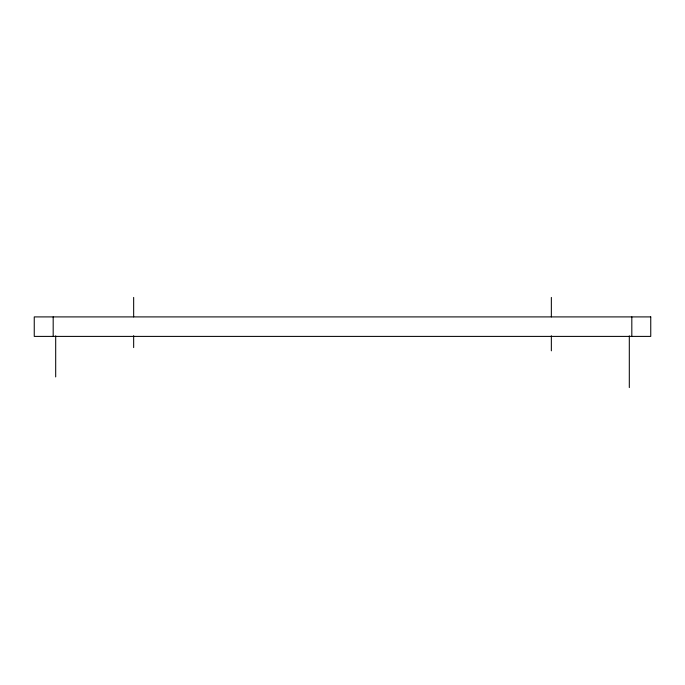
<?xml version="1.0" encoding="UTF-8"?>
<svg xmlns="http://www.w3.org/2000/svg" width="685" height="685" viewBox="0 0 685 685"><rect width="100%" height="100%" fill="white"/><g stroke="black" fill="none" stroke-linecap="round" stroke-linejoin="round"><path stroke-width="1.03" d="M631.818 316.907L631.818 336.403M629.309 335.856L629.309 387.582M551.348 297.418L551.348 316.907M551.348 335.787L551.348 350.831M133.661 297.418L133.661 316.907M133.661 335.693L133.661 347.595M55.691 335.864L55.691 376.93M53.182 316.907L53.182 336.403M650.75 316.907L34.25 316.907L34.25 336.403L650.75 336.403L650.75 316.907"/></g></svg>
